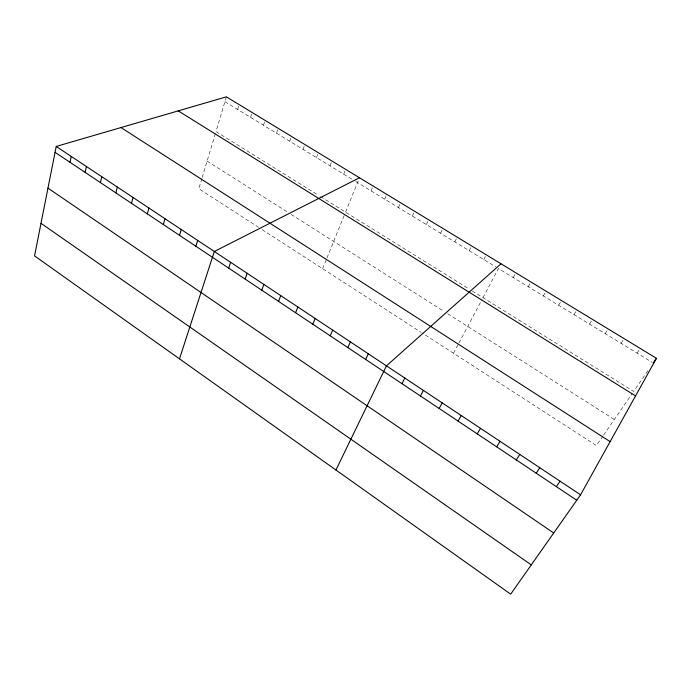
<?xml version="1.0" encoding="UTF-8"?>
<svg xmlns="http://www.w3.org/2000/svg" width="691" height="691" viewBox="0 0 691 691"><rect width="100%" height="100%" fill="white"/><g stroke="black" fill="none" stroke-linecap="round" stroke-linejoin="round"><path stroke-width="0.52" stroke-dasharray="3.46 2.59" d="M201.893 178.485L198.818 188.712L258.52 227.279M202.195 177.466L215.367 133.57M226.389 96.844L215.981 131.532L318.698 195.449M237.661 109.48L239.164 104.609M250.505 117.315L252.06 112.452M263.461 125.218L265.068 120.355M276.538 133.199L278.188 128.336M289.736 141.24L291.438 136.386M303.047 149.36L304.8 144.514M316.487 157.557L318.283 152.711M330.039 165.831L331.896 160.986M343.721 174.175L345.63 169.33M322.611 268.687L326.567 258.944M326.955 257.968L344.749 214.098M345.543 212.154L359.493 177.76M371.058 190.846L373.071 186.017M384.697 199.163L386.77 194.344M398.474 207.568L400.59 202.748M412.363 216.041L414.54 211.23M426.39 224.592L428.619 219.79M440.538 233.221L442.827 228.427M454.816 241.936L457.174 237.143M469.232 250.729L471.642 245.944M483.778 259.6L486.257 254.824M453.486 353.231L458.392 343.997M458.884 343.073L482.007 299.54M482.992 297.683L498.461 268.557L652.339 362.412M513.292 277.601L515.883 272.841M528.252 286.722L530.913 281.971M543.351 295.938L546.08 291.196M558.604 305.241L561.394 300.507M573.996 314.63L576.855 309.905M589.544 324.105L592.463 319.397M605.238 333.675L608.227 328.976M621.079 343.341L624.146 338.65M637.085 353.101L640.22 348.428M602.975 435.995L596.393 445.557L421.942 332.855M603.571 435.123L632.446 393.179M647.899 370.721L633.647 391.426L470.476 289.892M224.929 101.715L354.768 180.912M355.692 181.474L495.715 266.873M320.486 196.564L468.688 288.778M207.11 161.089L287.715 212.232M291.127 214.4L444.27 311.572M447.725 313.766L614.342 419.48M262.062 229.567L421.052 332.276"/><path stroke-width="1.04" d="M56.221 146.44L34.55 255.886L510.675 594.156L580.57 494.825L656.45 358.292L226.389 96.844L56.221 146.44L580.57 494.825M70.007 162.299L71.242 156.425M85.131 172.379L86.427 166.514M100.42 182.579L101.784 176.715M115.881 192.893L117.315 187.036M131.523 203.318L133.026 197.471M147.338 213.864L148.911 208.026M163.326 224.532L164.976 218.701M179.513 235.32L181.232 229.507M195.873 246.238L197.678 240.425M179.496 358.862L214.314 251.481L359.493 177.76M228.686 268.117L230.639 262.33M245.124 279.078L247.162 273.308M261.751 290.168L263.867 284.407M278.568 301.38L280.771 295.636M295.584 312.729L297.873 307.003M312.798 324.209L315.174 318.491M330.22 335.826L332.673 330.125M347.841 347.573L350.389 341.89M365.669 359.467L368.312 353.801M335.938 470.01L386.45 365.85L501.001 263.789M401.972 383.678L404.805 378.046M420.456 396.003L423.384 390.389M439.156 408.476L442.197 402.888M458.098 421.104L461.234 415.541M477.265 433.888L480.504 428.342M496.674 446.827L500.025 441.307M516.315 459.93L519.779 454.436M536.216 473.197L539.792 467.729M556.359 486.628L560.047 481.195M653.237 362.956L656.45 358.292M178.226 110.88L635.547 395.9M120.994 127.559L610.136 441.635M55.055 152.322L576.76 500.241M47.964 188.133L553.716 532.994M41.002 223.305L531.275 564.884"/></g></svg>
